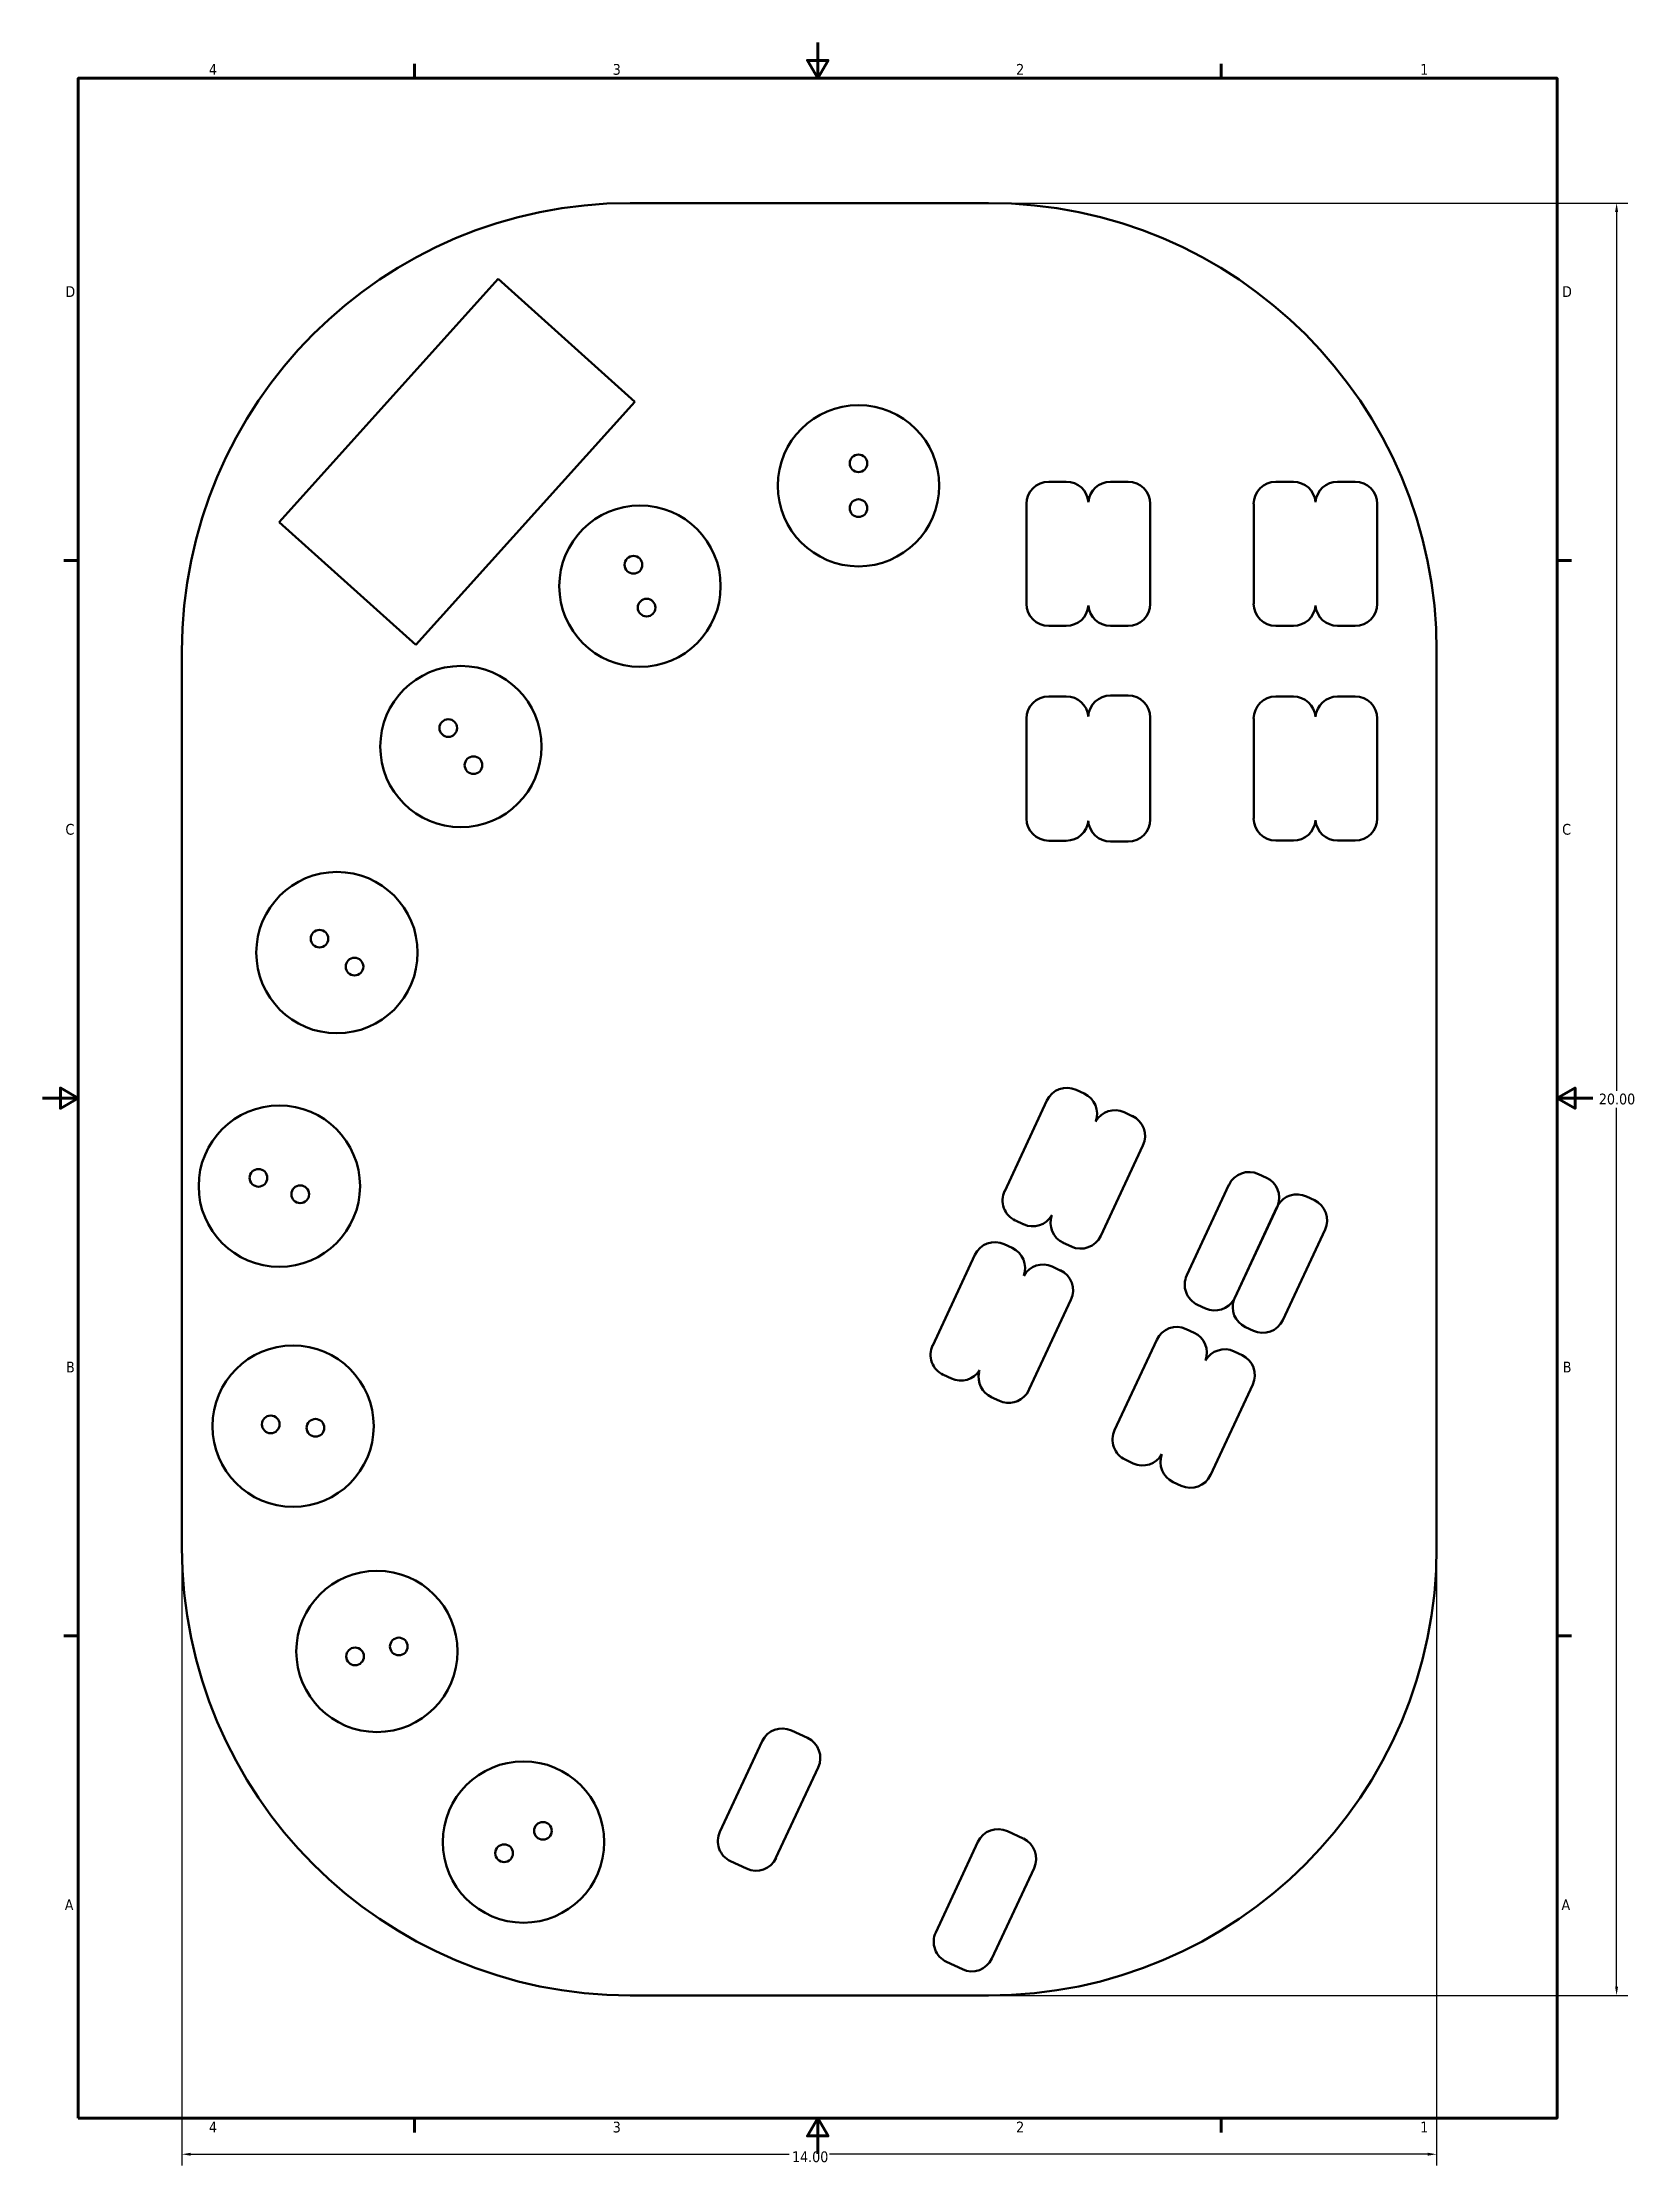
# Model space of a CAD drawing. Header units: inches. Extents: x 0.3 to 18.1, y 0.1 to 23.8.
import ezdxf

# ---------------------------------------------------------------- set-up
doc = ezdxf.new("R2010")
doc.units = ezdxf.units.IN
doc.header["$MEASUREMENT"] = 0
for name, color, linetype, lineweight in [('Border (ANSI)', 7, 'Continuous', 70), ('Dimension (ANSI)', 7, 'Continuous', 25), ('Visible (ANSI)', 7, 'Continuous', 50)]:
    doc.layers.add(name, color=color, linetype=linetype, lineweight=lineweight)
doc.styles.add('Note Text (ANSI)', font='tahoma.ttf')
doc.dimstyles.new('Default (ANSI)', dxfattribs={"dimtxt": 0.12, "dimasz": 0.098425, "dimexe": 0.125, "dimexo": 0.0625, "dimgap": 0.031496, "dimtad": 0, "dimtih": 1, "dimtoh": 1, "dimrnd": 1e-08, "dimzin": 4, "dimdsep": 46, "dimtxsty": 'Note Text (ANSI)', "dimcen": 0.09, "dimdle": 0.393701, "dimclrd": 256, "dimclre": 256, "dimclrt": 256, "dimadec": 0, "dimazin": 1, "dimtfac": 1, "dimtofl": 0, "dimtmove": 0, "dimatfit": 3, "dimfxl": 1, "dimtolj": 1, "dimtzin": 4, "dimlwd": -1, "dimlwe": -1, "dimarcsym": 0})

# ---------------------------------------------------------------- blocks, each defined once
blk = doc.blocks.new('Borders Default Border')
at = {"layer": 'Border (ANSI)'}
for p, q in [((4.5, 23.38), (4.5, 23.54)), ((13.5, 23.38), (13.5, 23.54)), ((0.75, 18), (0.59, 18)), ((17.25, 18), (17.41, 18)), ((0.75, 6), (0.59, 6)), ((17.25, 6), (17.41, 6)), ((4.5, 0.62), (4.5, 0.46)), ((13.5, 0.62), (13.5, 0.46))]:
    blk.add_line(p, q, dxfattribs=at)
at = {"layer": 'Border (ANSI)', "flags": 128}
for points in [[(9, 23.78), (9, 23.38), (8.885, 23.58), (9.115, 23.58), (9, 23.38)], [(0.75, 0.62), (0.75, 23.38), (17.25, 23.38), (17.25, 0.62), (0.75, 0.62)], [(0.35, 12), (0.75, 12), (0.55, 12.115), (0.55, 11.885), (0.75, 12)], [(17.65, 12), (17.25, 12), (17.45, 12.115), (17.45, 11.885), (17.25, 12)], [(9, 0.22), (9, 0.62), (8.885, 0.42), (9.115, 0.42), (9, 0.62)]]:
    blk.add_lwpolyline(points, dxfattribs=at)
at = {"layer": 'Border (ANSI)', "char_height": 0.12, "attachment_point": 7, "style": 'Note Text (ANSI)'}
for s, insert in [('4', (2.208, 23.42)), ('3', (6.713, 23.417)), ('2', (11.214, 23.42)), ('1', (15.723, 23.42)), ('D', (0.606, 20.94)), ('D', (17.306, 20.94)), ('C', (0.606, 14.938)), ('C', (17.306, 14.938)), ('B', (0.613, 8.94)), ('B', (17.313, 8.94)), ('A', (0.599, 2.94)), ('A', (17.299, 2.94)), ('4', (2.208, 0.46)), ('3', (6.713, 0.457)), ('2', (11.214, 0.46)), ('1', (15.723, 0.46))]:
    blk.add_mtext(s, dxfattribs=dict(at, insert=insert))
blk = doc.blocks.new('*D5')
at = {"layer": 'Defpoints', "color": 0, "transparency": 16777216}
for p in [(10.906, 21.988), (17.914, 21.988), (10.906, 1.988)]:
    blk.add_point(p, dxfattribs=at)
at = {"layer": 'Dimension (ANSI)', "transparency": 16777216}
for p, q in [((10.968, 21.988), (18.039, 21.988)), ((17.914, 21.89), (17.914, 12.082)), ((17.914, 2.087), (17.914, 11.894)), ((10.968, 1.988), (18.039, 1.988))]:
    blk.add_line(p, q, dxfattribs=at)
for points in [[(17.897, 21.89), (17.93, 21.89), (17.914, 21.988)], [(17.897, 2.087), (17.93, 2.087), (17.914, 1.988)]]:
    blk.add_solid(points, dxfattribs=at)
at = {"layer": 'Dimension (ANSI)', "transparency": 16777216, "insert": (17.716, 12.051), "char_height": 0.12, "attachment_point": 1, "style": 'Note Text (ANSI)'}
blk.add_mtext('\\A1;20.00', dxfattribs=at)
blk = doc.blocks.new('*D6')
at = {"layer": 'Defpoints', "color": 0, "transparency": 16777216}
for p in [(1.906, 6.988), (15.906, 6.988), (1.906, 0.216)]:
    blk.add_point(p, dxfattribs=at)
at = {"layer": 'Dimension (ANSI)', "transparency": 16777216}
for p, q in [((1.906, 6.926), (1.906, 0.091)), ((15.906, 6.926), (15.906, 0.091)), ((2.004, 0.216), (8.681, 0.216)), ((15.807, 0.216), (9.13, 0.216))]:
    blk.add_line(p, q, dxfattribs=at)
for points in [[(2.004, 0.233), (2.004, 0.2), (1.906, 0.216)], [(15.807, 0.233), (15.807, 0.2), (15.906, 0.216)]]:
    blk.add_solid(points, dxfattribs=at)
at = {"layer": 'Dimension (ANSI)', "transparency": 16777216, "insert": (8.713, 0.248), "char_height": 0.12, "attachment_point": 1, "style": 'Note Text (ANSI)'}
blk.add_mtext('\\A1;\\fTahoma|b0|i0;14.00\\P', dxfattribs=at)

msp = doc.modelspace()

# ---------------------------------------------------------------- linework, layer by layer
at = {"layer": 'Visible (ANSI)'}
for p, q in [((10.906, 21.988), (6.906, 21.988)), ((2.992, 18.429), (5.434, 21.142)), ((5.434, 21.142), (6.958, 19.77)), ((6.958, 19.77), (4.516, 17.057)), ((11.577, 18.879), (11.774, 18.879)), ((12.266, 18.878), (12.463, 18.878)), ((14.111, 18.878), (14.308, 18.878)), ((14.8, 18.879), (14.997, 18.879)), ((11.33, 17.517), (11.33, 18.632)), ((12.71, 18.631), (12.71, 17.517)), ((13.865, 17.517), (13.865, 18.631)), ((15.244, 18.632), (15.244, 17.517)), ((4.516, 17.057), (2.992, 18.429)), ((11.774, 17.27), (11.577, 17.27)), ((12.463, 17.27), (12.266, 17.27)), ((14.308, 17.27), (14.111, 17.27)), ((14.997, 17.27), (14.8, 17.27)), ((1.906, 16.988), (1.906, 6.988)), ((15.906, 6.988), (15.906, 16.988)), ((11.577, 16.483), (11.774, 16.483)), ((12.266, 16.493), (12.463, 16.493)), ((14.111, 16.482), (14.308, 16.482)), ((14.8, 16.482), (14.997, 16.482)), ((11.33, 15.12), (11.33, 16.236)), ((12.71, 16.246), (12.71, 15.11)), ((13.865, 15.121), (13.865, 16.235)), ((15.244, 16.235), (15.244, 15.121)), ((11.774, 14.873), (11.577, 14.873)), ((12.463, 14.863), (12.266, 14.863)), ((14.308, 14.874), (14.111, 14.874)), ((14.997, 14.874), (14.8, 14.874)), ((11.885, 12.092), (11.974, 12.051)), ((11.086, 10.963), (11.557, 11.973)), ((12.42, 11.843), (12.509, 11.801)), ((12.628, 11.473), (12.158, 10.463)), ((13.917, 11.153), (14.006, 11.111)), ((13.118, 10.024), (13.589, 11.034)), ((14.452, 10.903), (14.542, 10.862)), ((14.124, 10.784), (13.653, 9.774)), ((13.655, 9.773), (14.126, 10.783)), ((11.294, 10.594), (11.205, 10.635)), ((14.661, 10.534), (14.19, 9.524)), ((10.283, 9.241), (10.754, 10.251)), ((11.082, 10.371), (11.171, 10.329)), ((11.83, 10.344), (11.74, 10.386)), ((11.617, 10.121), (11.706, 10.079)), ((11.826, 9.751), (11.334, 8.696)), ((13.327, 9.654), (13.238, 9.696)), ((12.312, 8.295), (12.783, 9.305)), ((13.111, 9.424), (13.2, 9.383)), ((13.862, 9.405), (13.773, 9.446)), ((13.646, 9.175), (13.735, 9.133)), ((10.491, 8.872), (10.402, 8.913)), ((10.797, 8.946), (10.806, 8.967)), ((10.801, 8.944), (10.797, 8.946)), ((13.855, 8.805), (13.384, 7.795)), ((11.027, 8.622), (10.937, 8.664)), ((11.334, 8.696), (11.329, 8.698)), ((12.521, 7.925), (12.432, 7.967)), ((13.056, 7.676), (12.967, 7.717)), ((7.909, 3.815), (8.379, 4.824)), ((8.707, 4.944), (8.886, 4.861)), ((9.005, 4.533), (8.534, 3.523)), ((11.116, 3.821), (11.294, 3.738)), ((10.317, 2.692), (10.788, 3.701)), ((8.206, 3.403), (8.028, 3.487)), ((11.414, 3.409), (10.943, 2.4)), ((10.615, 2.28), (10.436, 2.363)), ((6.906, 1.988), (10.906, 1.988))]:
    msp.add_line(p, q, dxfattribs=at)
for centre, radius in [((9.455, 18.834), 0.9), ((9.455, 19.084), 0.0984), ((7.017, 17.713), 0.9), ((9.455, 18.584), 0.0984), ((6.944, 17.952), 0.0984), ((7.091, 17.474), 0.0984), ((5.019, 15.923), 0.9), ((4.878, 16.13), 0.0984), ((5.159, 15.716), 0.0984), ((3.636, 13.624), 0.9), ((3.441, 13.78), 0.0984), ((3.832, 13.468), 0.0984), ((2.993, 11.019), 0.9), ((2.76, 11.111), 0.0984), ((3.226, 10.928), 0.0984), ((3.146, 8.341), 0.9), ((2.897, 8.36), 0.0984), ((3.396, 8.322), 0.0984), ((4.082, 5.827), 0.9), ((4.326, 5.882), 0.0984), ((3.838, 5.771), 0.0984), ((5.717, 3.7), 0.9), ((5.934, 3.825), 0.0984), ((5.501, 3.575), 0.0984)]:
    msp.add_circle(centre, radius, dxfattribs=at)
for centre, radius, start, end in [((6.906, 16.988), 5, 90, 180), ((10.906, 16.988), 5, 0, 90), ((11.577, 18.632), 0.247, 90, 180), ((11.774, 18.632), 0.247, 4.5083, 90), ((12.266, 18.631), 0.247, 90, 175.3542), ((12.463, 18.631), 0.247, 0, 90), ((14.111, 18.631), 0.247, 90, 180), ((14.308, 18.631), 0.247, 4.6458, 90), ((14.8, 18.632), 0.247, 90, 175.4917), ((14.997, 18.632), 0.247, 0, 90), ((11.577, 17.517), 0.247, 180, 270), ((11.774, 17.517), 0.247, 270, 355.4917), ((12.266, 17.517), 0.247, 184.6458, 270), ((12.463, 17.517), 0.247, 270, 0), ((14.111, 17.517), 0.247, 180, 270), ((14.308, 17.517), 0.247, 270, 355.3542), ((14.8, 17.517), 0.247, 184.5083, 270), ((14.997, 17.517), 0.247, 270, 0), ((11.577, 16.236), 0.247, 90, 180), ((11.774, 16.236), 0.247, 5.6117, 90), ((12.266, 16.246), 0.247, 90, 176.7715), ((12.463, 16.246), 0.247, 0, 90), ((14.111, 16.235), 0.247, 90, 180), ((14.308, 16.235), 0.247, 4.5776, 90), ((14.8, 16.235), 0.247, 90, 175.4224), ((14.997, 16.235), 0.247, 0, 90), ((11.577, 15.12), 0.247, 180, 270), ((11.774, 15.12), 0.247, 270, 354.3883), ((12.266, 15.11), 0.247, 183.2285, 270), ((12.463, 15.11), 0.247, 270, 0), ((14.111, 15.121), 0.247, 180, 270), ((14.308, 15.121), 0.247, 270, 355.4224), ((14.8, 15.121), 0.247, 184.5776, 270), ((14.997, 15.121), 0.247, 270, 0), ((11.78, 11.869), 0.247, 65, 155), ((11.87, 11.827), 0.247, 339.5776, 65), ((12.316, 11.619), 0.247, 65, 150.4224), ((12.405, 11.578), 0.247, 335, 65), ((13.813, 10.929), 0.247, 65, 155), ((11.309, 10.859), 0.247, 155, 245), ((13.902, 10.888), 0.247, 339.5776, 65), ((14.348, 10.68), 0.247, 65, 150.4224), ((11.399, 10.817), 0.247, 245, 330.4224), ((11.845, 10.609), 0.247, 159.5776, 245), ((14.348, 10.68), 0.247, 150.4224, 155), ((13.902, 10.888), 0.247, 335, 339.5776), ((14.437, 10.638), 0.247, 335, 65), ((11.934, 10.568), 0.247, 245, 335), ((10.977, 10.147), 0.247, 65, 155), ((11.067, 10.105), 0.247, 339.5776, 65), ((11.513, 9.897), 0.247, 65, 150.4224), ((11.602, 9.856), 0.247, 335, 65), ((13.342, 9.919), 0.247, 155, 245), ((13.431, 9.878), 0.247, 245, 330.4224), ((13.877, 9.67), 0.247, 159.5776, 245), ((13.877, 9.67), 0.247, 155, 159.5776), ((13.431, 9.878), 0.247, 330.4224, 335), ((13.966, 9.628), 0.247, 245, 335), ((10.506, 9.137), 0.247, 155, 245), ((13.007, 9.2), 0.247, 65, 155), ((13.096, 9.159), 0.247, 339.5776, 65), ((13.542, 8.951), 0.247, 65, 150.4224), ((13.631, 8.909), 0.247, 335, 65), ((10.596, 9.095), 0.247, 245, 328.5246), ((11.042, 8.887), 0.247, 166.6862, 245), ((11.131, 8.846), 0.247, 245, 323.3138), ((12.536, 8.191), 0.247, 155, 245), ((12.625, 8.149), 0.247, 245, 330.4224), ((13.071, 7.941), 0.247, 159.5776, 245), ((13.16, 7.9), 0.247, 245, 335), ((6.906, 6.988), 5, 180, 270), ((10.906, 6.988), 5, 270, 0), ((8.603, 4.72), 0.247, 65, 155), ((8.782, 4.637), 0.247, 335, 65), ((8.132, 3.71), 0.247, 155, 245), ((11.012, 3.597), 0.247, 65, 155), ((11.19, 3.514), 0.247, 335, 65), ((8.311, 3.627), 0.247, 245, 335), ((10.541, 2.587), 0.247, 155, 245), ((10.719, 2.504), 0.247, 245, 335)]:
    msp.add_arc(centre, radius, start, end, dxfattribs=at)

# ---------------------------------------------------------------- block references
msp.add_blockref('Borders Default Border', (0, 0))

# ---------------------------------------------------------------- dimensions: what is measured, and where the dimension line sits
at = {"layer": 'Dimension (ANSI)'}
dim = msp.add_linear_dim(base=(17.914, 21.988), p1=(10.906, 1.988), p2=(10.906, 21.988), angle=90, dimstyle='Default (ANSI)', override={"dimgap": 0.031496, "dimdec": 2, "dimtol": 0, "dimlim": 0, "dimtp": 0, "dimtm": 0, "dimtdec": 2, "dimatfit": 1}, dxfattribs=at)
dim.commit()
dim.dimension.update_dxf_attribs({"geometry": '*D5', "text_midpoint": (17.914, 11.988), "dimtype": 160})
dim = msp.add_linear_dim(base=(1.906, 0.216), p1=(15.906, 6.988), p2=(1.906, 6.988), text='\\fTahoma|b0|i0;<>\\P', dimstyle='Default (ANSI)', override={"dimgap": 0.031496, "dimtih": 0, "dimtoh": 0, "dimdec": 2, "dimtol": 0, "dimlim": 0, "dimtp": 0, "dimtm": 0, "dimtdec": 2, "dimatfit": 1, "dimtvp": -0.25}, dxfattribs=at)
dim.commit()
dim.dimension.update_dxf_attribs({"geometry": '*D6', "text_midpoint": (8.906, 0.216), "dimtype": 160})

doc.saveas('drawing.dxf')
